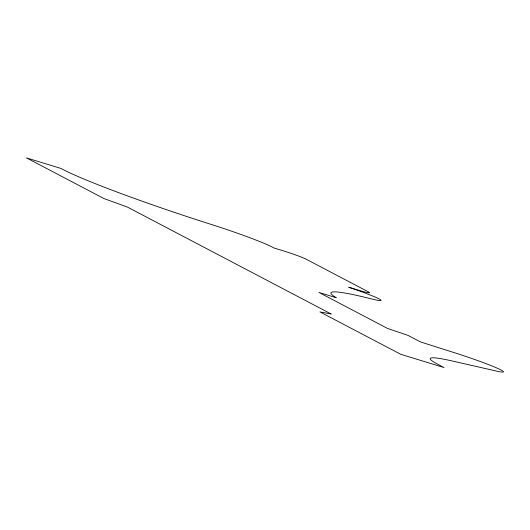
<?xml version="1.0" encoding="UTF-8"?>
<svg xmlns="http://www.w3.org/2000/svg" width="530" height="530" viewBox="0 0 530 530"><rect width="100%" height="100%" fill="white"/><g stroke="black" fill="none" stroke-linecap="round" stroke-linejoin="round"><path stroke-width="0.79" d="M331.071 313.952L319.988 311.925L400.766 354.312L444.074 367.568L437.84 364.296A135.799 8.526 18.4 0 1 452.229 360.996L496.425 371.066A43.652 2.743 18.4 0 0 496.564 367.9A43.652 2.743 18.4 0 0 453.971 352.563L420.495 341.936L408.02 335.391L387.576 328.454L318.961 292.441L336.285 297.747A175.476 11.017 18.4 0 1 372.683 299.198A37.127 2.332 18.4 0 0 378.354 298.549A37.127 2.332 18.4 0 0 348.74 287.233L357.406 289.883A19.398 1.219 18.4 0 0 368.489 291.917L306.108 259.177A19.398 1.219 18.4 0 0 282.55 250.604L273.884 247.954A57.545 3.611 18.4 0 0 208.495 223.567A137.734 8.646 18.4 0 1 61.149 168.507L26.5 157.907L103.986 198.565L127.544 207.144L331.071 313.952"/></g></svg>
